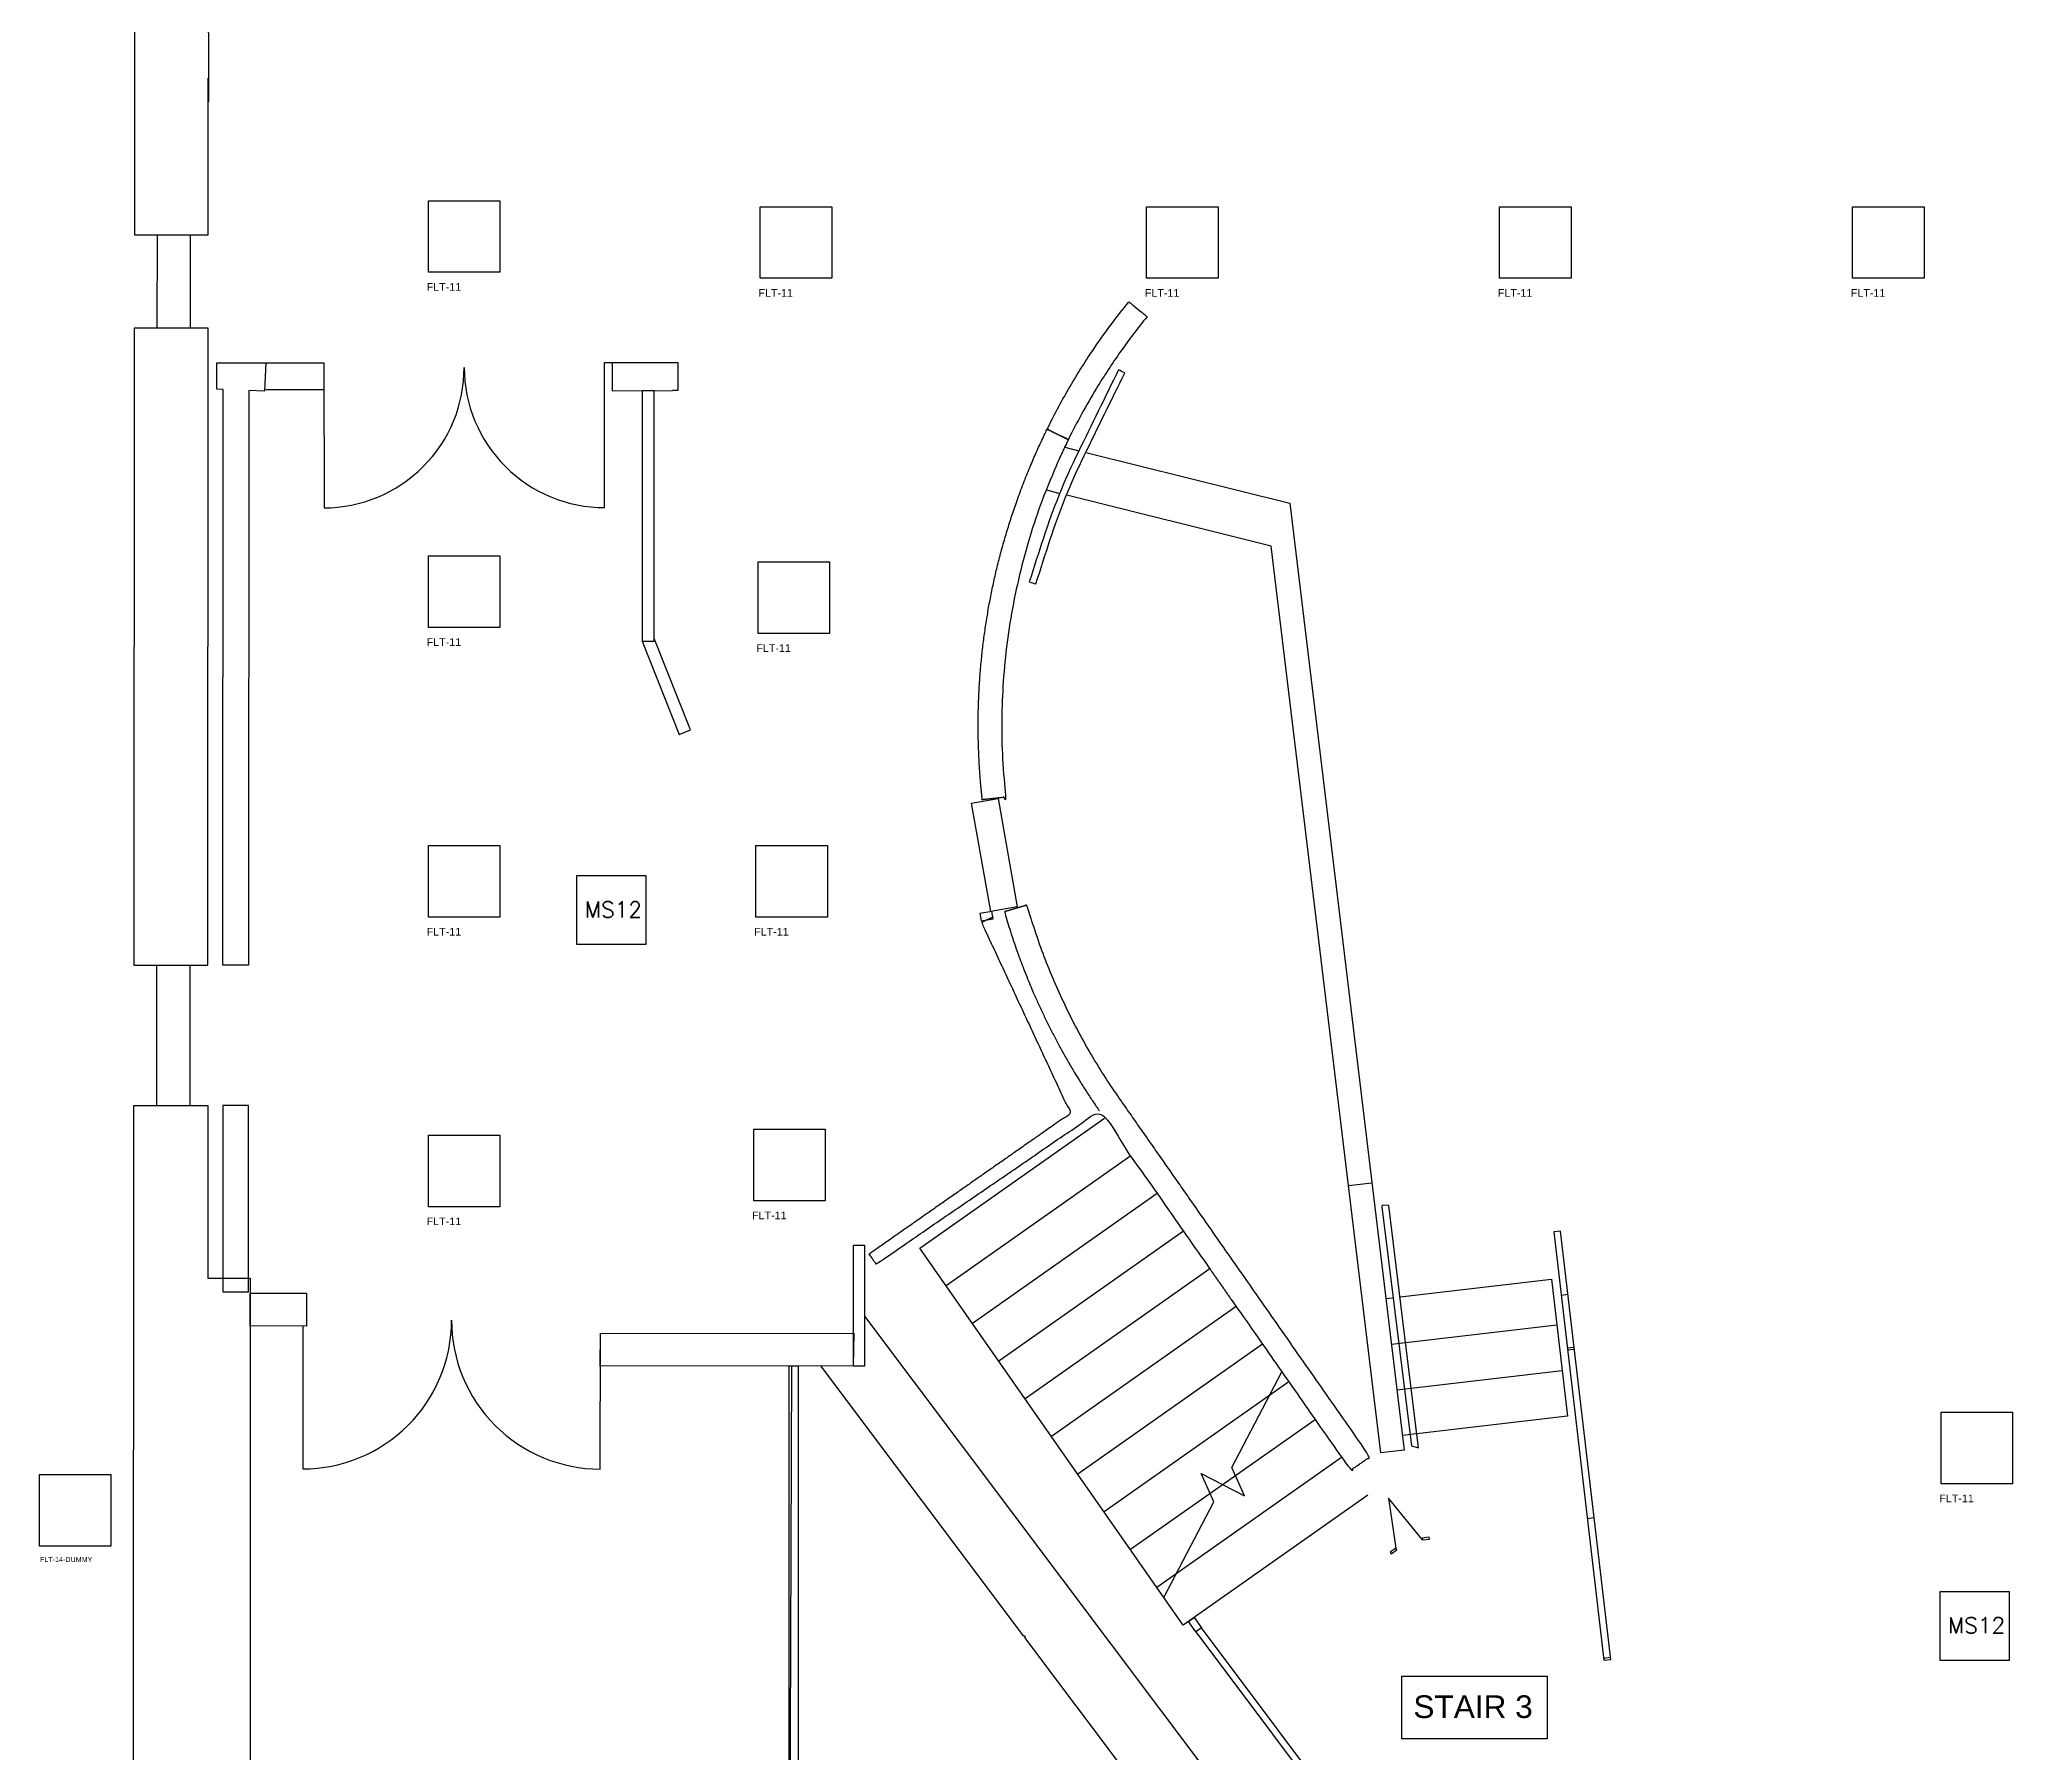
# Model space of a CAD drawing. Header units: feet. Extents: x 0 to 4382, y 0 to 3475.
# Drawn here: x 1121 to 1894, y 883 to 1553 of the extents above; entities that cross this region are included whole.
import ezdxf

# ---------------------------------------------------------------- set-up
doc = ezdxf.new("R2010")
doc.units = ezdxf.units.FT
doc.header["$MEASUREMENT"] = 0
doc.layers.get('0').update_dxf_attribs({"color": 255})
for name, color, linetype in [('FLT-FIXTURES', 3, 'Continuous'), ('FLT-NOTES', 7, 'Continuous'), ('FLT-PERIPHERALS', 6, 'Continuous')]:
    doc.layers.add(name, color=color, linetype=linetype)
doc.styles.add('A101 Floor Plan-Level 100$0$Arial', font='arial.ttf', dxfattribs={"height": 147.52994})
doc.styles.add('SIMPLEX', font='simplex.shx')
doc.styles.get("Standard").update_dxf_attribs({"font": 'arial.ttf'})

# ---------------------------------------------------------------- blocks, each defined once
blk = doc.blocks.new('FLT-11')
at = {"layer": 'FLT-FIXTURES'}
blk.add_lwpolyline([(0, 28), (28, 28), (28, 0), (0, 0)], close=True, dxfattribs=at)
blk.add_attdef('FLT-11', (-0.67, -7.23), '', height=3)
blk = doc.blocks.new('FLT-MS12')
at = {"layer": 'FLT-PERIPHERALS'}
blk.add_lwpolyline([(0, 27), (27, 27), (27, 0), (0, 0)], close=True, dxfattribs=at)
at = {"layer": 'FLT-PERIPHERALS', "insert": (3.08, 16.79), "char_height": 6.21, "attachment_point": 1, "style": 'SIMPLEX'}
blk.add_mtext('MS12', dxfattribs=at)
blk = doc.blocks.new('FLT-14-DUMMY')
at = {"layer": 'FLT-FIXTURES'}
blk.add_lwpolyline([(0, 28), (28, 28), (28, 0), (0, 0)], close=True, dxfattribs=at)
blk.add_attdef('FLT-14-DUMMY', (0.21, -6.24), '', height=2)

msp = doc.modelspace()

# ---------------------------------------------------------------- linework, layer by layer
for p, q in [((1180.47, 1476.77), (1180.45, 1440.17)), ((1522.86, 1393.63), (1528.37, 1392.26)), ((1515.65, 1376.88), (1520.94, 1375.56)), ((1357.45, 1317.69), (1371.93, 1281.19)), ((1376.39, 1282.96), (1362.17, 1318.81)), ((1371.93, 1281.19), (1376.39, 1282.96)), ((1167.46, 1136.02), (1167.49, 1190.88)), ((1180.33, 1190.88), (1180.3, 1136.01)), ((1548.7, 1116.27), (1476.37, 1065.41)), ((1643.09, 1105.6), (1633.92, 1104.49)), ((1559.01, 1101.52), (1486.68, 1050.65)), ((1569.32, 1086.77), (1496.99, 1035.9)), ((1579.64, 1072.01), (1507.31, 1021.15)), ((1648.55, 1060.44), (1651.29, 1060.76)), ((1589.95, 1057.26), (1517.62, 1006.4)), ((1650.71, 1042.57), (1715.48, 1050.14)), ((1600.26, 1042.51), (1527.93, 991.64)), ((1610.57, 1027.76), (1538.24, 976.89)), ((1652.87, 1024.7), (1717.57, 1032.26)), ((1620.89, 1013), (1548.56, 962.14)), ((1631.2, 998.25), (1558.87, 947.38))]:
    msp.add_line(p, q)
for points in [[(1187.76, 1528.81), (1187.51, 1636.66), (1196.81, 1636.69), (1196.78, 1649.8), (1187.48, 1649.78), (1187.26, 1929.85), (1158.34, 1929.83), (1158.66, 1533.4), (1158.63, 1476.78), (1187.55, 1476.77), (1187.58, 1538)], [(1167.61, 1440.18), (1167.63, 1476.78)], [(1345.66, 1426.77), (1345.67, 1415.73), (1369.23, 1415.76)], [(1232.81, 1416.14), (1210.07, 1416.11)], [(1531.05, 1391.59), (1610.9, 1371.68), (1655.73, 1001.12), (1646.55, 1000.01), (1603.62, 1354.94), (1523.58, 1374.9)], [(1486.37, 1254.29), (1496.71, 1256.11), (1504.19, 1213.69), (1493.85, 1211.87), (1486.37, 1254.29)], [(1203.93, 866.25), (1158.33, 866.27), (1158.46, 1136.02), (1187.38, 1136.01), (1187.35, 1068.42), (1204.03, 1068.41), (1203.93, 866.24)], [(1641.51, 983.5), (1569.18, 932.63), (1466.05, 1080.16), (1538.38, 1131.03)], [(1654.06, 1061.08), (1713.4, 1068.01), (1719.66, 1014.38), (1655.04, 1006.83)], [(1204, 1062.52), (1226.07, 1062.51), (1226.06, 1049.67), (1203.99, 1049.68), (1204, 1062.52)], [(1717.15, 1061.76), (1719.83, 1062.07)], [(1722.25, 1041.32), (1719.57, 1041)], [(1719.65, 1040.29), (1722.34, 1040.6)], [(1415.86, 1034.02), (1414.17, 566.18), (1411.7, 566.18)], [(1561.65, 943.4), (1581.19, 980.82), (1576.28, 991.98), (1593.16, 983.16), (1588.25, 994.32), (1607.79, 1031.74)], [(1662.87, 965.97), (1649.61, 982.33), (1652.39, 962.69)], [(1730.05, 974.54), (1727.37, 974.23)], [(1736.44, 919.88), (1733.76, 919.56)]]:
    msp.add_lwpolyline(points)
for points in [[(1158.61, 1440.18), (1158.49, 1190.89), (1187.41, 1190.87), (1187.53, 1440.17)], [(1357.45, 1317.69), (1362.17, 1317.69), (1362.17, 1415.75), (1357.45, 1415.75)], [(1490.05, 1208.22), (1494.79, 1209.02), (1494.3, 1211.93), (1489.56, 1211.13)], [(1203.34, 1136), (1193.26, 1136), (1193.23, 1063), (1203.31, 1063)], [(1654.92, 1053.95), (1649.74, 1096.79), (1647.05, 1097.01), (1646.99, 1096.29), (1658.5, 1002.76), (1661.26, 1001.99)], [(1440.14, 1081.34), (1444.47, 1081.34), (1444.47, 1033.96), (1440.14, 1033.96)], [(1714.26, 1086.47), (1733.84, 918.85), (1736.52, 919.16), (1716.94, 1086.79)], [(1414.93, 1034.02), (1418.51, 1034.02), (1418.61, 566.18), (1415.03, 566.18)], [(1662.87, 965.97), (1665.56, 966.28), (1665.47, 967), (1662.79, 966.68)], [(1652.39, 962.69), (1650.18, 961.15), (1650.59, 960.56), (1652.81, 962.1)]]:
    msp.add_lwpolyline(points, close=True)
for points in [[(1210.06, 1426.61), (1209.61, 1415.58), (1203.48, 1415.83), (1203.37, 1190.86), (1193.29, 1190.87), (1193.4, 1416.25), (1190.94, 1416.35), (1190.94, 1426.59), (1232.8, 1426.64), (1232.87, 1369.87, 0.414214), (1287.73, 1424.87, 0.414214), (1342.73, 1370), (1342.66, 1426.77), (1371.42, 1426.8), (1371.43, 1415.76), (1369.23, 1415.76)], [(1224.56, 1049.67), (1224.53, 993.73, 0.414214), (1282.81, 1051.95, 0.414214), (1341.02, 993.67), (1341.05, 1046.74), (1440.23, 1046.87), (1440.06, 1034.03), (1340.96, 1034), (1341.13, 1046.84)]]:
    msp.add_lwpolyline(points, format="xyb")
for points, knots in [([(1515.93, 1400.68), (1518.7, 1399.32), (1521.46, 1397.96), (1524.23, 1396.6), (1525.91, 1400.03), (1529.43, 1406.8), (1536.13, 1418.37), (1542.94, 1428.74), (1549.71, 1437.99), (1553.25, 1442.49), (1555.05, 1444.71), (1554.76, 1444.95), (1554.46, 1445.19), (1554.17, 1445.43), (1553.97, 1445.6), (1553.76, 1445.76), (1553.56, 1445.93), (1553.36, 1446.09), (1553.16, 1446.25), (1552.96, 1446.42), (1551.96, 1447.22), (1550.97, 1448.03), (1549.98, 1448.84), (1549.78, 1449), (1549.57, 1449.17), (1549.37, 1449.33), (1549.17, 1449.5), (1548.97, 1449.66), (1548.77, 1449.82), (1548.47, 1450.06), (1548.18, 1450.3), (1547.88, 1450.54), (1545.39, 1447.47), (1540.53, 1441.22), (1532.54, 1429.91), (1525.72, 1419), (1519.95, 1408.62), (1517.24, 1403.34), (1515.93, 1400.68)], [0, 0, 0, 0, 1, 1, 1, 1.2, 1.4, 1.7, 1.85, 2, 2, 2, 3, 3, 3, 4, 4, 4, 5, 5, 5, 6, 6, 6, 7, 7, 7, 8, 8, 8, 9, 9, 9, 9.2, 9.4, 9.7, 9.85, 10, 10, 10, 10]), ([(1508.92, 1340.93), (1510.77, 1346.63), (1512.62, 1352.34), (1514.47, 1358.05), (1518.19, 1369.53), (1522.73, 1380.75), (1528.04, 1391.58), (1533.32, 1402.36), (1538.61, 1413.13), (1543.89, 1423.91), (1544.7, 1423.51), (1545.5, 1423.11), (1546.31, 1422.72), (1541.03, 1411.94), (1535.75, 1401.17), (1530.47, 1390.4), (1525.21, 1379.67), (1520.72, 1368.58), (1517.04, 1357.22), (1515.19, 1351.51), (1513.34, 1345.8), (1511.49, 1340.09), (1510.64, 1340.37), (1509.78, 1340.65), (1508.92, 1340.93)], [0, 0, 0, 0, 1, 1, 1, 1.14254, 1.14254, 1.14254, 2.14254, 2.14254, 2.14254, 3.14254, 3.14254, 3.14254, 4.14254, 4.14254, 4.14254, 4.28508, 4.28508, 4.28508, 5.28508, 5.28508, 5.28508, 6.28508, 6.28508, 6.28508, 6.28508])]:
    msp.add_open_spline(points, degree=3, knots=knots)
for points, weights, knots in [([(1490.54, 1255.63), (1493.6, 1255.97), (1496.66, 1256.31), (1499.72, 1256.65), (1494.36, 1305.01), (1502.75, 1352.94), (1524.23, 1396.6), (1521.46, 1397.96), (1518.7, 1399.32), (1515.93, 1400.68), (1514.54, 1397.83), (1510.94, 1390.17), (1507.67, 1382.23), (1505.02, 1375.15), (1503.26, 1370.35), (1499.77, 1359.91), (1495.37, 1343.36), (1491.94, 1325.59), (1489.71, 1307.41), (1488.75, 1288.94), (1489.08, 1271.63), (1490, 1260.52), (1490.54, 1255.63)], [1, 1, 1, 1, 0.973357973509, 0.973357973509, 1, 1, 1, 1, 1, 1, 1, 1, 1, 1, 1, 1, 1, 1, 1, 1, 1], [0, 0, 0, 0, 1, 1, 1, 1.567324, 1.567324, 1.567324, 2.567324, 2.567324, 2.567324, 2.603955, 2.664587, 2.664587, 2.664587, 2.721826, 2.786812, 2.851797, 2.916783, 2.981769, 3.046754, 3.097933, 3.097933, 3.097933, 3.097933]), ([(1494.6, 1209.63), (1493.15, 1208.96), (1491.7, 1208.28), (1490.25, 1207.6), (1501.85, 1182.71), (1513.46, 1157.82), (1525.07, 1132.92), (1498.79, 1114.55), (1472.51, 1096.18), (1446.23, 1077.81), (1447.15, 1076.5), (1448.07, 1075.19), (1448.98, 1073.88), (1478.12, 1093.88), (1507.26, 1113.87), (1536.39, 1133.87), (1569.17, 1086.98), (1601.95, 1040.1), (1634.72, 993.21), (1637.25, 994.98), (1639.77, 996.74), (1642.3, 998.5), (1609.52, 1045.39), (1576.74, 1092.28), (1543.97, 1139.17), (1527.91, 1162.14), (1515.84, 1187.44), (1508.08, 1214.38), (1505.12, 1213.52), (1502.16, 1212.67), (1499.2, 1211.82), (1500.63, 1206.86), (1504.1, 1196.02), (1510.52, 1179.7), (1518.47, 1163.03), (1527.13, 1147.72), (1533.36, 1138.22), (1536.39, 1133.87)], [1, 1, 1, 1, 1, 1, 1, 1, 1, 1, 1, 1, 1, 1, 1, 1, 1, 1, 1, 1, 1, 1, 1, 1, 1, 0.990957020783, 0.990957020783, 1, 1, 1, 1, 1, 1, 1, 1, 1, 1, 1], [0, 0, 0, 0, 1, 1, 1, 2, 2, 2, 3, 3, 3, 4, 4, 4, 5, 5, 5, 6, 6, 6, 7, 7, 7, 8, 8, 8, 8.329791, 8.329791, 8.329791, 9.329791, 9.329791, 9.329791, 9.383512, 9.448497, 9.513483, 9.578468, 9.636101, 9.636101, 9.636101, 9.636101])]:
    msp.add_rational_spline(points, weights, degree=3, knots=knots)

# ---------------------------------------------------------------- block references
at = {"layer": 'FLT-FIXTURES'}
for name, p, values in [('FLT-11', (1273.73, 1462.09), {'FLT-11': 'FLT-11'}), ('FLT-11', (1403.6, 1459.75), {'FLT-11': 'FLT-11'}), ('FLT-11', (1554.85, 1459.75), {'FLT-11': 'FLT-11'}), ('FLT-11', (1693.01, 1459.75), {'FLT-11': 'FLT-11'}), ('FLT-11', (1831.18, 1459.75), {'FLT-11': 'FLT-11'}), ('FLT-11', (1273.73, 1323.07), {'FLT-11': 'FLT-11'}), ('FLT-11', (1402.77, 1320.74), {'FLT-11': 'FLT-11'}), ('FLT-11', (1273.73, 1209.72), {'FLT-11': 'FLT-11'}), ('FLT-11', (1401.93, 1209.72), {'FLT-11': 'FLT-11'}), ('FLT-11', (1273.73, 1096.37), {'FLT-11': 'FLT-11'}), ('FLT-11', (1401.09, 1098.71), {'FLT-11': 'FLT-11'}), ('FLT-11', (1865.82, 987.95), {'FLT-11': 'FLT-11'}), ('FLT-14-DUMMY', (1121.49, 963.53), {'FLT-14-DUMMY': 'FLT-14-DUMMY'})]:
    msp.add_blockref(name, p, dxfattribs=at).add_auto_attribs(values)
at = {"layer": 'FLT-PERIPHERALS'}
for p in [(1331.88, 1198.99), (1865.46, 918.81)]:
    msp.add_blockref('FLT-MS12', p, dxfattribs=at)

# ---------------------------------------------------------------- texts
at = {"layer": 'FLT-NOTES', "insert": (1659.29, 905.11), "char_height": 8.852, "width": 48.0498, "attachment_point": 1, "line_spacing_factor": 0.938532, "style": 'A101 Floor Plan-Level 100$0$Arial', "bg_fill": 3, "box_fill_scale": 1.25, "bg_fill_color": 7, "bg_fill_transparency": 0}
msp.add_mtext('STAIR 3', dxfattribs=at)

# ---------------------------------------------------------------- next in the draw order: linework, layer by layer
for points in [[(1427.2, 1034.03), (1506.6, 928.35), (1506.91, 928.58), (1507.38, 927.96), (1507.07, 927.72), (1748.97, 605.74), (1749.28, 605.97), (1749.75, 605.35), (1749.44, 605.12), (1772.04, 575.04), (1792.52, 590.43), (1444.57, 1053.56)], [(1574.12, 929.94), (1754.61, 689.15), (1765.42, 674.76), (1767.58, 676.38), (1756.77, 690.77), (1576.33, 931.49), (1574.12, 929.94), (1571.22, 934.07), (1573.43, 935.61), (1576.33, 931.49)]]:
    msp.add_lwpolyline(points)
at = {"layer": 'FLT-NOTES'}
msp.add_lwpolyline([(1654.78, 912.62), (1711.64, 912.62), (1711.64, 888.16), (1654.78, 888.16)], close=True, dxfattribs=at)

doc.saveas('drawing.dxf')
